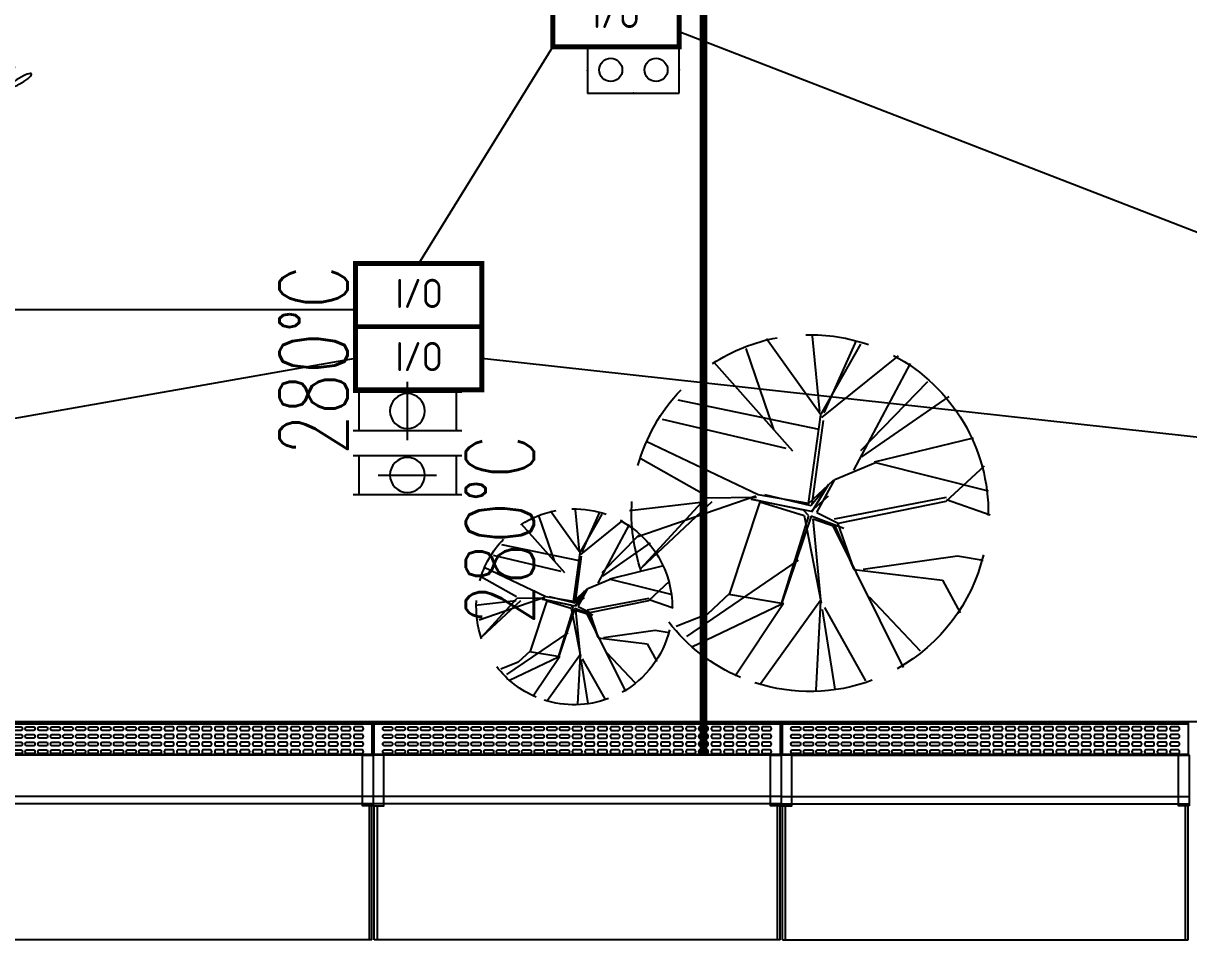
# Model space of a CAD drawing. Extents: x -284868 to 304789, y -137694 to 137894.
# Drawn here: x 205688 to 211685, y -119538 to -114823 of the extents above; entities that cross this region are included whole.
import ezdxf
from ezdxf.enums import TextEntityAlignment as Align

# ---------------------------------------------------------------- set-up
doc = ezdxf.new("R2010")
doc.units = 0
doc.layers.get('0').update_dxf_attribs({"linetype": 'CONTINUOUS'})
for name, color, linetype in [('0-窗', 11, 'CONTINUOUS'), ('E-FIRE-CIRC', 120, 'CONTINUOUS'), ('EM-强电', 220, 'CONTINUOUS'), ('EQUIP-消防', 3, 'CONTINUOUS'), ('EQUIP-照明', 3, 'CONTINUOUS'), ('F-地漏', 8, 'CONTINUOUS'), ('P-平面植物', 251, 'CONTINUOUS'), ('WIRE-消防电源', 2, 'TG_D')]:
    doc.layers.add(name, color=color, linetype=linetype)
doc.layers.add('暖通-排烟-阀门-消防', color=7, linetype='CONTINUOUS', lineweight=25)
doc.styles.add('HZF', font='ROMANS2', dxfattribs={"width": 0.7, "bigfont": 'HZDF2'})
doc.styles.get("Standard").update_dxf_attribs({"font": 'GBENOR', "bigfont": 'GBCBIG'})
doc.styles.add('TG_LINETYPE', font='SIMPLEX', dxfattribs={"width": 0.8, "height": 3, "bigfont": 'HZTXT'})
doc.linetypes.add('TG_D', pattern='A,2,-0.3,["D",TG_LINETYPE,S=0.1,R=0,X=-0.23,Y=-0.15],0', length=2.3)

# ---------------------------------------------------------------- blocks, each defined once
blk = doc.blocks.new('A$C3B8026B3')
for p, q in [((17545, 949.5), (15555, 949.5)), ((19645, 949.5), (17655, 949.5)), ((19755, 949.5), (21745, 949.5))]:
    blk.add_line(p, q)
for points in [[(17600, 688), (17545, 688), (17545, 949.5), (17600, 949.5)], [(17600, 688), (17655, 688), (17655, 949.5), (17600, 949.5)], [(19700, 688), (19645, 688), (19645, 949.5), (19700, 949.5)], [(19700, 688), (19755, 688), (19755, 949.5), (19700, 949.5)], [(21800, 688), (21745, 688), (21745, 949.5), (21800, 949.5)]]:
    blk.add_lwpolyline(points, close=True)
for points in [[(17600, 737.5), (15500, 737.5)], [(19700, 737.5), (17600, 737.5)], [(19700, 737.5), (21800, 737.5)], [(17600, 700), (15500, 700)], [(19700, 700), (17600, 700)], [(19700, 700), (21800, 700)], [(17594, 0), (15506, 0)], [(19694, 0), (17606, 0)], [(19706, 0), (21794, 0)]]:
    blk.add_lwpolyline(points)
at = {"elevation": 0}
for points in [[(17594, 0), (17594, 688), (17579.5, 688), (17579.5, 0)], [(17606, 0), (17606, 688), (17620.5, 688), (17620.5, 0)], [(19694, 0), (19694, 688), (19679.5, 688), (19679.5, 0)], [(19706, 0), (19706, 688), (19720.5, 688), (19720.5, 0)], [(21794, 0), (21794, 688), (21779.5, 688), (21779.5, 0)]]:
    blk.add_lwpolyline(points, dxfattribs=at)
blk = doc.blocks.new('LT-BLK-20221201170113', base_point=(81437.4, -6378.6))
for p, q in [((79349.4, -6218.5, 0), (81437.4, -6218.5)), ((79349.4, -6220.7, 0), (81437.4, -6220.7))]:
    blk.add_line(p, q)
blk.add_lwpolyline([(79349.4, -6208.1), (81437.4, -6208.1), (81437.4, -6378.6), (79349.4, -6378.6)], close=True)
for points in [[(79403.4, -6235), (79433.4, -6235, -1), (79433.4, -6255), (79403.4, -6255, -0.999999)], [(79468.4, -6235), (79498.4, -6235, -1), (79498.4, -6255), (79468.4, -6255, -0.999999)], [(79533.4, -6235), (79563.4, -6235, -1), (79563.4, -6255), (79533.4, -6255, -0.999999)], [(79598.4, -6235), (79628.4, -6235, -1), (79628.4, -6255), (79598.4, -6255, -0.999999)], [(79663.4, -6235), (79693.4, -6235, -1), (79693.4, -6255), (79663.4, -6255, -0.999999)], [(79728.4, -6235), (79758.4, -6235, -1), (79758.4, -6255), (79728.4, -6255, -0.999999)], [(79793.4, -6235), (79823.4, -6235, -1), (79823.4, -6255), (79793.4, -6255, -0.999999)], [(79858.4, -6235), (79888.4, -6235, -1), (79888.4, -6255), (79858.4, -6255, -0.999999)], [(79923.4, -6235), (79953.4, -6235, -1), (79953.4, -6255), (79923.4, -6255, -0.999999)], [(79988.4, -6235), (80018.4, -6235, -1), (80018.4, -6255), (79988.4, -6255, -0.999999)], [(80053.4, -6235), (80083.4, -6235, -1), (80083.4, -6255), (80053.4, -6255, -0.999999)], [(80118.4, -6235), (80148.4, -6235, -1), (80148.4, -6255), (80118.4, -6255, -0.999999)], [(80183.4, -6235), (80213.4, -6235, -1), (80213.4, -6255), (80183.4, -6255, -0.999999)], [(80248.4, -6235), (80278.4, -6235, -1), (80278.4, -6255), (80248.4, -6255, -0.999999)], [(80313.4, -6235), (80343.4, -6235, -1), (80343.4, -6255), (80313.4, -6255, -0.999999)], [(80408.4, -6235), (80378.4, -6235, 1), (80378.4, -6255), (80408.4, -6255, 0.999999)], [(80473.4, -6235), (80443.4, -6235, 1), (80443.4, -6255), (80473.4, -6255, 0.999999)], [(80538.4, -6235), (80508.4, -6235, 1), (80508.4, -6255), (80538.4, -6255, 0.999999)], [(80603.4, -6235), (80573.4, -6235, 1), (80573.4, -6255), (80603.4, -6255, 0.999999)], [(80668.4, -6235), (80638.4, -6235, 1), (80638.4, -6255), (80668.4, -6255, 0.999999)], [(80733.4, -6235), (80703.4, -6235, 1), (80703.4, -6255), (80733.4, -6255, 0.999999)], [(80798.4, -6235), (80768.4, -6235, 1), (80768.4, -6255), (80798.4, -6255, 0.999999)], [(80863.4, -6235), (80833.4, -6235, 1), (80833.4, -6255), (80863.4, -6255, 0.999999)], [(80928.4, -6235), (80898.4, -6235, 1), (80898.4, -6255), (80928.4, -6255, 0.999999)], [(80993.4, -6235), (80963.4, -6235, 1), (80963.4, -6255), (80993.4, -6255, 0.999999)], [(81058.4, -6235), (81028.4, -6235, 1), (81028.4, -6255), (81058.4, -6255, 0.999999)], [(81123.4, -6235), (81093.4, -6235, 1), (81093.4, -6255), (81123.4, -6255, 0.999999)], [(81188.4, -6235), (81158.4, -6235, 1), (81158.4, -6255), (81188.4, -6255, 0.999999)], [(81253.4, -6235), (81223.4, -6235, 1), (81223.4, -6255), (81253.4, -6255, 0.999999)], [(81318.4, -6235), (81288.4, -6235, 1), (81288.4, -6255), (81318.4, -6255, 0.999999)], [(81383.4, -6235), (81353.4, -6235, 1), (81353.4, -6255), (81383.4, -6255, 0.999999)], [(79403.4, -6274.4), (79433.4, -6274.4, -1), (79433.4, -6294.4), (79403.4, -6294.4, -0.999999)], [(79468.4, -6274.4), (79498.4, -6274.4, -1), (79498.4, -6294.4), (79468.4, -6294.4, -0.999999)], [(79533.4, -6274.4), (79563.4, -6274.4, -1), (79563.4, -6294.4), (79533.4, -6294.4, -0.999999)], [(79598.4, -6274.4), (79628.4, -6274.4, -1), (79628.4, -6294.4), (79598.4, -6294.4, -0.999999)], [(79663.4, -6274.4), (79693.4, -6274.4, -1), (79693.4, -6294.4), (79663.4, -6294.4, -0.999999)], [(79728.4, -6274.4), (79758.4, -6274.4, -1), (79758.4, -6294.4), (79728.4, -6294.4, -0.999999)], [(79793.4, -6274.4), (79823.4, -6274.4, -1), (79823.4, -6294.4), (79793.4, -6294.4, -0.999999)], [(79858.4, -6274.4), (79888.4, -6274.4, -1), (79888.4, -6294.4), (79858.4, -6294.4, -0.999999)], [(79923.4, -6274.4), (79953.4, -6274.4, -1), (79953.4, -6294.4), (79923.4, -6294.4, -0.999999)], [(79988.4, -6274.4), (80018.4, -6274.4, -1), (80018.4, -6294.4), (79988.4, -6294.4, -0.999999)], [(80053.4, -6274.4), (80083.4, -6274.4, -1), (80083.4, -6294.4), (80053.4, -6294.4, -0.999999)], [(80118.4, -6274.4), (80148.4, -6274.4, -1), (80148.4, -6294.4), (80118.4, -6294.4, -0.999999)], [(80183.4, -6274.4), (80213.4, -6274.4, -1), (80213.4, -6294.4), (80183.4, -6294.4, -0.999999)], [(80248.4, -6274.4), (80278.4, -6274.4, -1), (80278.4, -6294.4), (80248.4, -6294.4, -0.999999)], [(80313.4, -6274.4), (80343.4, -6274.4, -1), (80343.4, -6294.4), (80313.4, -6294.4, -0.999999)], [(80408.4, -6274.4), (80378.4, -6274.4, 1), (80378.4, -6294.4), (80408.4, -6294.4, 0.999999)], [(80473.4, -6274.4), (80443.4, -6274.4, 1), (80443.4, -6294.4), (80473.4, -6294.4, 0.999999)], [(80538.4, -6274.4), (80508.4, -6274.4, 1), (80508.4, -6294.4), (80538.4, -6294.4, 0.999999)], [(80603.4, -6274.4), (80573.4, -6274.4, 1), (80573.4, -6294.4), (80603.4, -6294.4, 0.999999)], [(80668.4, -6274.4), (80638.4, -6274.4, 1), (80638.4, -6294.4), (80668.4, -6294.4, 0.999999)], [(80733.4, -6274.4), (80703.4, -6274.4, 1), (80703.4, -6294.4), (80733.4, -6294.4, 0.999999)], [(80798.4, -6274.4), (80768.4, -6274.4, 1), (80768.4, -6294.4), (80798.4, -6294.4, 0.999999)], [(80863.4, -6274.4), (80833.4, -6274.4, 1), (80833.4, -6294.4), (80863.4, -6294.4, 0.999999)], [(80928.4, -6274.4), (80898.4, -6274.4, 1), (80898.4, -6294.4), (80928.4, -6294.4, 0.999999)], [(80993.4, -6274.4), (80963.4, -6274.4, 1), (80963.4, -6294.4), (80993.4, -6294.4, 0.999999)], [(81058.4, -6274.4), (81028.4, -6274.4, 1), (81028.4, -6294.4), (81058.4, -6294.4, 0.999999)], [(81123.4, -6274.4), (81093.4, -6274.4, 1), (81093.4, -6294.4), (81123.4, -6294.4, 0.999999)], [(81188.4, -6274.4), (81158.4, -6274.4, 1), (81158.4, -6294.4), (81188.4, -6294.4, 0.999999)], [(81253.4, -6274.4), (81223.4, -6274.4, 1), (81223.4, -6294.4), (81253.4, -6294.4, 0.999999)], [(81318.4, -6274.4), (81288.4, -6274.4, 1), (81288.4, -6294.4), (81318.4, -6294.4, 0.999999)], [(81383.4, -6274.4), (81353.4, -6274.4, 1), (81353.4, -6294.4), (81383.4, -6294.4, 0.999999)], [(79403.4, -6313.8), (79433.4, -6313.8, -1), (79433.4, -6333.8), (79403.4, -6333.8, -0.999999)], [(79403.4, -6353.1), (79433.4, -6353.1, -1), (79433.4, -6373.1), (79403.4, -6373.1, -0.999999)], [(79468.4, -6313.8), (79498.4, -6313.8, -1), (79498.4, -6333.8), (79468.4, -6333.8, -0.999999)], [(79468.4, -6353.1), (79498.4, -6353.1, -1), (79498.4, -6373.1), (79468.4, -6373.1, -0.999999)], [(79533.4, -6313.8), (79563.4, -6313.8, -1), (79563.4, -6333.8), (79533.4, -6333.8, -0.999999)], [(79533.4, -6353.1), (79563.4, -6353.1, -1), (79563.4, -6373.1), (79533.4, -6373.1, -0.999999)], [(79598.4, -6313.8), (79628.4, -6313.8, -1), (79628.4, -6333.8), (79598.4, -6333.8, -0.999999)], [(79598.4, -6353.1), (79628.4, -6353.1, -1), (79628.4, -6373.1), (79598.4, -6373.1, -0.999999)], [(79663.4, -6313.8), (79693.4, -6313.8, -1), (79693.4, -6333.8), (79663.4, -6333.8, -0.999999)], [(79663.4, -6353.1), (79693.4, -6353.1, -1), (79693.4, -6373.1), (79663.4, -6373.1, -0.999999)], [(79728.4, -6313.8), (79758.4, -6313.8, -1), (79758.4, -6333.8), (79728.4, -6333.8, -0.999999)], [(79728.4, -6353.1), (79758.4, -6353.1, -1), (79758.4, -6373.1), (79728.4, -6373.1, -0.999999)], [(79793.4, -6313.8), (79823.4, -6313.8, -1), (79823.4, -6333.8), (79793.4, -6333.8, -0.999999)], [(79793.4, -6353.1), (79823.4, -6353.1, -1), (79823.4, -6373.1), (79793.4, -6373.1, -0.999999)], [(79858.4, -6313.8), (79888.4, -6313.8, -1), (79888.4, -6333.8), (79858.4, -6333.8, -0.999999)], [(79858.4, -6353.1), (79888.4, -6353.1, -1), (79888.4, -6373.1), (79858.4, -6373.1, -0.999999)], [(79923.4, -6313.8), (79953.4, -6313.8, -1), (79953.4, -6333.8), (79923.4, -6333.8, -0.999999)], [(79923.4, -6353.1), (79953.4, -6353.1, -1), (79953.4, -6373.1), (79923.4, -6373.1, -0.999999)], [(79988.4, -6313.8), (80018.4, -6313.8, -1), (80018.4, -6333.8), (79988.4, -6333.8, -0.999999)], [(79988.4, -6353.1), (80018.4, -6353.1, -1), (80018.4, -6373.1), (79988.4, -6373.1, -0.999999)], [(80053.4, -6313.8), (80083.4, -6313.8, -1), (80083.4, -6333.8), (80053.4, -6333.8, -0.999999)], [(80053.4, -6353.1), (80083.4, -6353.1, -1), (80083.4, -6373.1), (80053.4, -6373.1, -0.999999)], [(80118.4, -6313.8), (80148.4, -6313.8, -1), (80148.4, -6333.8), (80118.4, -6333.8, -0.999999)], [(80118.4, -6353.1), (80148.4, -6353.1, -1), (80148.4, -6373.1), (80118.4, -6373.1, -0.999999)], [(80183.4, -6313.8), (80213.4, -6313.8, -1), (80213.4, -6333.8), (80183.4, -6333.8, -0.999999)], [(80183.4, -6353.1), (80213.4, -6353.1, -1), (80213.4, -6373.1), (80183.4, -6373.1, -0.999999)], [(80248.4, -6313.8), (80278.4, -6313.8, -1), (80278.4, -6333.8), (80248.4, -6333.8, -0.999999)], [(80248.4, -6353.1), (80278.4, -6353.1, -1), (80278.4, -6373.1), (80248.4, -6373.1, -0.999999)], [(80313.4, -6313.8), (80343.4, -6313.8, -1), (80343.4, -6333.8), (80313.4, -6333.8, -0.999999)], [(80313.4, -6353.1), (80343.4, -6353.1, -1), (80343.4, -6373.1), (80313.4, -6373.1, -0.999999)], [(80408.4, -6313.8), (80378.4, -6313.8, 1), (80378.4, -6333.8), (80408.4, -6333.8, 0.999999)], [(80408.4, -6353.1), (80378.4, -6353.1, 1), (80378.4, -6373.1), (80408.4, -6373.1, 0.999999)], [(80473.4, -6313.8), (80443.4, -6313.8, 1), (80443.4, -6333.8), (80473.4, -6333.8, 0.999999)], [(80473.4, -6353.1), (80443.4, -6353.1, 1), (80443.4, -6373.1), (80473.4, -6373.1, 0.999999)], [(80538.4, -6313.8), (80508.4, -6313.8, 1), (80508.4, -6333.8), (80538.4, -6333.8, 0.999999)], [(80538.4, -6353.1), (80508.4, -6353.1, 1), (80508.4, -6373.1), (80538.4, -6373.1, 0.999999)], [(80603.4, -6313.8), (80573.4, -6313.8, 1), (80573.4, -6333.8), (80603.4, -6333.8, 0.999999)], [(80603.4, -6353.1), (80573.4, -6353.1, 1), (80573.4, -6373.1), (80603.4, -6373.1, 0.999999)], [(80668.4, -6313.8), (80638.4, -6313.8, 1), (80638.4, -6333.8), (80668.4, -6333.8, 0.999999)], [(80668.4, -6353.1), (80638.4, -6353.1, 1), (80638.4, -6373.1), (80668.4, -6373.1, 0.999999)], [(80733.4, -6313.8), (80703.4, -6313.8, 1), (80703.4, -6333.8), (80733.4, -6333.8, 0.999999)], [(80733.4, -6353.1), (80703.4, -6353.1, 1), (80703.4, -6373.1), (80733.4, -6373.1, 0.999999)], [(80798.4, -6313.8), (80768.4, -6313.8, 1), (80768.4, -6333.8), (80798.4, -6333.8, 0.999999)], [(80798.4, -6353.1), (80768.4, -6353.1, 1), (80768.4, -6373.1), (80798.4, -6373.1, 0.999999)], [(80863.4, -6313.8), (80833.4, -6313.8, 1), (80833.4, -6333.8), (80863.4, -6333.8, 0.999999)], [(80863.4, -6353.1), (80833.4, -6353.1, 1), (80833.4, -6373.1), (80863.4, -6373.1, 0.999999)], [(80928.4, -6313.8), (80898.4, -6313.8, 1), (80898.4, -6333.8), (80928.4, -6333.8, 0.999999)], [(80928.4, -6353.1), (80898.4, -6353.1, 1), (80898.4, -6373.1), (80928.4, -6373.1, 0.999999)], [(80993.4, -6313.8), (80963.4, -6313.8, 1), (80963.4, -6333.8), (80993.4, -6333.8, 0.999999)], [(80993.4, -6353.1), (80963.4, -6353.1, 1), (80963.4, -6373.1), (80993.4, -6373.1, 0.999999)], [(81058.4, -6313.8), (81028.4, -6313.8, 1), (81028.4, -6333.8), (81058.4, -6333.8, 0.999999)], [(81058.4, -6353.1), (81028.4, -6353.1, 1), (81028.4, -6373.1), (81058.4, -6373.1, 0.999999)], [(81123.4, -6313.8), (81093.4, -6313.8, 1), (81093.4, -6333.8), (81123.4, -6333.8, 0.999999)], [(81123.4, -6353.1), (81093.4, -6353.1, 1), (81093.4, -6373.1), (81123.4, -6373.1, 0.999999)], [(81188.4, -6313.8), (81158.4, -6313.8, 1), (81158.4, -6333.8), (81188.4, -6333.8, 0.999999)], [(81188.4, -6353.1), (81158.4, -6353.1, 1), (81158.4, -6373.1), (81188.4, -6373.1, 0.999999)], [(81253.4, -6313.8), (81223.4, -6313.8, 1), (81223.4, -6333.8), (81253.4, -6333.8, 0.999999)], [(81253.4, -6353.1), (81223.4, -6353.1, 1), (81223.4, -6373.1), (81253.4, -6373.1, 0.999999)], [(81318.4, -6313.8), (81288.4, -6313.8, 1), (81288.4, -6333.8), (81318.4, -6333.8, 0.999999)], [(81318.4, -6353.1), (81288.4, -6353.1, 1), (81288.4, -6373.1), (81318.4, -6373.1, 0.999999)], [(81383.4, -6313.8), (81353.4, -6313.8, 1), (81353.4, -6333.8), (81383.4, -6333.8, 0.999999)], [(81383.4, -6353.1), (81353.4, -6353.1, 1), (81353.4, -6373.1), (81383.4, -6373.1, 0.999999)]]:
    blk.add_lwpolyline(points, format="xyb", close=True)
blk = doc.blocks.new('A$C678165FB')
blk.add_lwpolyline([(-24300, -530.5), (-11800, -530.5)])
for p in [(-20156, -700.5), (-18056, -700.5), (-15956, -700.5)]:
    blk.add_blockref('LT-BLK-20221201170113', p)
blk = doc.blocks.new('yld.studio@foxmail.com-2-220')
at = {"color": 251, "ltscale": 100}
for p, q in [((8501.1, -109873.4), (8409.6, -109669)), ((8511.1, -109879.5), (8664.3, -109664.1)), ((8513.9, -109870.1), (8534.1, -109657.1)), ((8510.1, -109877.5), (8397.2, -109679.9)), ((8643.6, -109920.9), (8721.4, -109692)), ((8417.6, -110035.7), (8256.9, -109733.9)), ((8507.4, -109887.1), (8290.8, -109712.8)), ((8589.8, -109981.6), (8812.1, -109731.5)), ((8397.2, -109980.4), (8208.1, -109785.5)), ((8394.9, -109998.4), (8148.5, -109827.1)), ((8515.1, -109920.7), (8913.5, -109837.6)), ((8535.1, -110130.3), (8503.4, -109895.4)), ((8545.1, -110130), (8511.1, -109879.5)), ((8608.5, -109974.4), (8957.6, -109892.2)), ((8358.7, -110012.5), (8079.5, -109944.3)), ((8687.6, -110105.4), (9004.3, -109954.2)), ((8356.4, -110013.7), (8038, -110093.8)), ((8157, -110123.6), (8048.7, -110023.6)), ((8471.5, -110062), (8356.4, -110013.7)), ((8839.3, -110105.6), (9019, -110003.9)), ((8521.9, -110154.8), (8471.5, -110062)), ((8545.1, -110130), (8474.7, -110063.6)), ((8488.6, -110076.5), (8536.7, -110154.5)), ((8539, -110135.6), (8488.6, -110076.5)), ((8155.7, -110118.3), (8032.3, -110161.7)), ((8472.3, -110172.8), (8155.6, -110112.1)), ((8461.2, -110185.6), (8157, -110123.6)), ((8538, -110151.7), (8489.4, -110108)), ((8707.1, -110117.1), (8538, -110151.7)), ((8669.6, -110104.1), (8539, -110135.6)), ((8545.1, -110130), (8687.6, -110105.4)), ((8682.6, -110125.1), (8557.8, -110163.7)), ((8559.5, -110148.7), (8707.1, -110117.1)), ((8682.6, -110125.1), (8768.3, -110384.4)), ((8692.8, -110112.7), (8836.9, -110114.6)), ((8694.6, -110108.9), (9030.8, -110225)), ((8818.2, -110125.1), (9019, -110313.5)), ((9019, -110313.5), (8836.9, -110114.6)), ((8840.8, -110125.9), (9051.6, -110150.2)), ((8521.9, -110154.8), (8463.3, -110184.6)), ((8557.8, -110163.7), (8509.5, -110410)), ((8544.7, -110164.9), (8559.5, -110148.7)), ((8622.5, -110416.5), (8544.7, -110164.9)), ((8477.1, -110193.3), (8277.6, -110592.7)), ((8463.3, -110184.6), (8417.7, -110316.4)), ((8470.5, -110194.6), (8417.7, -110316.4)), ((8445.9, -110200), (8538.1, -110165.1)), ((8532.4, -110173.4), (8470.5, -110194.6)), ((8509.5, -110410), (8532.4, -110173.4)), ((8538.1, -110165.1), (8622.5, -110416.5)), ((8125, -110277.7), (8052.4, -110289.4)), ((8391, -110315.4), (8125, -110277.7)), ((8574.8, -110289.9), (8890.1, -110505.1)), ((8417.7, -110316.4), (8166.6, -110346.4)), ((8166.6, -110346.4), (8117, -110438.8)), ((8373.7, -110393.6), (8229.8, -110545.8)), ((8771.5, -110385.9), (8615.9, -110411.9)), ((8768.3, -110384.4), (8830.5, -110442)), ((8500, -110423.7), (8384.7, -110630.9)), ((8511.4, -110403.8), (8679.8, -110638.2)), ((8511.4, -110406.1), (8525.2, -110657)), ((8615.9, -110411.9), (8752.8, -110617.3)), ((8622.3, -110415), (8875.2, -110535.6)), ((8507.1, -110429.3), (8471.5, -110654.4)), ((8830.5, -110442), (8919.5, -110477.1))]:
    blk.add_line(p, q, dxfattribs=at)
for start, end in [(88.6766, 109.1318), (56.9006, 79.3688), (117.8667, 180.7636), (15.425, 43.7388), (340.9435, 3.7139), (193.5797, 240.7292), (292.8624, 322.3567), (249.5801, 287.9773)]:
    blk.add_arc((8541.4, -110156.9), 504, start, end, dxfattribs=at)
blk = doc.blocks.new('yld.studio@foxmail.com-15')
at = {"color": 251}
blk.add_circle((67569.1, -97904.1), 44.8, dxfattribs=at)
for centre, start, end in [((67613.8, -97926.4), 76.88957, 138.11767), ((67693.5, -98017.5), 61.01045, 122.23854), ((67613.8, -97926.4), 348.58817, 46.57142), ((67693.5, -98017.5), 133.16442, 165.32414), ((67613.8, -97926.4), 149.04354, 181.20326), ((67693.5, -98017.5), 332.70905, 30.6923), ((67693.5, -98017.5), 165.32414, 242.65615), ((67613.8, -97926.4), 270.52014, 325.07436), ((67613.8, -97926.4), 226.04774, 258.53527), ((67693.5, -98017.5), 254.64102, 309.19524)]:
    blk.add_arc(centre, 760, start, end, dxfattribs=at)
for centre, major_axis, ratio in [((67663.4, -96943), (19.4, -49.7), 0.514982), ((67673.2, -97023.9), (19.4, -49.7), 0.514982), ((67254.3, -97031.6), (-11.3, -52.2), 0.514982), ((67736.9, -97076.8), (-11.9, -54.9), 0.414379), ((67217.7, -97104.4), (-11.3, -52.2), 0.514982), ((67477, -97060.3), (25.5, 15.6), 0.489709), ((67672.1, -97099.4), (-10.1, -28.2), 0.489709), ((67811.8, -97097.3), (20.7, -49.3), 0.38159), ((67829.2, -97112.1), (-6.6, -47.9), 0.283409), ((67658.2, -97188.3), (19.4, -49.7), 0.514982), ((67964, -97190.2), (-11.9, -54.9), 0.414379), ((67114.4, -97233.1), (-11.3, -52.2), 0.514982), ((67292.6, -97242.3), (-10.1, -52.5), 0.38159), ((67309.9, -97181.8), (25.5, 15.6), 0.489709), ((67505.1, -97221), (-10.1, -28.2), 0.489709), ((67788.2, -97223.4), (61.1, 54.6), 0.200035), ((68056.3, -97225.4), (-6.6, -47.9), 0.283409), ((68305.4, -97282.5), (29.4, -5.6), 0.489709), ((67203.3, -97334.2), (81.1, 11.7), 0.200035), ((67705.7, -97350.7), (29.4, -5.6), 0.489709), ((67947.6, -97445.4), (60.3, -55.5), 0.200035), ((67159.8, -97512.1), (-34.6, -58.6), 0.200035), ((67261.4, -97445.4), (58.6, -34.7), 0.200035), ((67015.8, -97495.7), (-1.6, -18.4), 0.42873), ((66747.1, -97684.1), (58.6, -34.7), 0.200035), ((66913.5, -97719.2), (36.8, -3.3), 0.42873), ((66905.5, -97776.9), (11.5, -27.6), 0.489709), ((66938.4, -97771.9), (24.3, 27.9), 0.42873), ((67949.6, -97956.2), (-1.6, -18.4), 0.42873), ((68166.5, -97955.7), (36.8, -3.3), 0.42873), ((68191.5, -98008.5), (24.3, 27.9), 0.42873), ((67910, -98008.5), (-1.3, -14.7), 0.42873), ((68024.2, -98058.1), (34.2, -14.2), 0.42873), ((68120.5, -98047.2), (28.4, 23.7), 0.42873), ((68477, -98092.3), (1.2, -22.2), 0.42873), ((68117.3, -98134.9), (18.4, -1.6), 0.42873), ((68169.5, -98174.6), (14.7, -1.3), 0.42873), ((68333.6, -98138.1), (29.4, -5.6), 0.489709), ((66971.4, -98207), (1.2, -22.2), 0.42873), ((68511.2, -98223.3), (11.5, -27.6), 0.489709), ((67005.6, -98338), (11.5, -27.6), 0.489709), ((67011.1, -98356.1), (-10.1, -28.2), 0.489709), ((68259, -98339.9), (22.6, -19.6), 0.489709), ((67092.3, -98640.9), (60.3, -55.5), 0.200035), ((67332.3, -98569.6), (1.2, -22.2), 0.42873), ((67635.7, -98626.5), (29.4, -5.6), 0.489709), ((67366.5, -98700.6), (11.5, -27.6), 0.489709), ((67465.8, -98681.4), (29.4, -5.6), 0.489709), ((67375.5, -98793.4), (-11.9, -54.9), 0.414379), ((68060.6, -98772.1), (26.3, -4.6), 0.42873), ((67467.8, -98828.7), (-6.6, -47.9), 0.283409), ((67561.1, -98828.3), (22.6, -19.6), 0.489709)]:
    blk.add_ellipse(centre, major_axis=major_axis, ratio=ratio, start_param=3.141593, end_param=9.424778, dxfattribs=at)
at = {"color": 251, "extrusion": (0, 0, -1)}
for centre, major_axis, ratio in [((67778.4, -96919), (16.2, 18.9), 0.489709), ((67628.5, -96969.7), (-16.1, -22.2), 0.514982), ((67761.8, -96987), (14.5, -20.2), 0.489709), ((67525.9, -97012.8), (18.3, 0.3), 0.42873), ((67571.9, -97013.2), (13.7, 0.2), 0.42873), ((67613.2, -97008.6), (-16.1, -22.2), 0.514982), ((67386.2, -97062.4), (1.02, -9.08), 0.42873), ((67411.5, -97094.1), (1.3, -11.3), 0.42873), ((67547.9, -97083.7), (15.2, 1.9), 0.489709), ((67866.7, -97046.5), (11.1, -9.8), 0.42873), ((67931.5, -97057), (13.9, -12.2), 0.42873), ((67512.1, -97107.8), (-1.7, -15.2), 0.489709), ((68052.3, -97108.4), (13.9, -12.2), 0.42873), ((67445.3, -97167.8), (1.3, -11.3), 0.42873), ((67525.2, -97355.9), (8.6, -41.1), 0.200035), ((67553.9, -97296.7), (23.5, 14.1), 0.38159), ((68275.2, -97358.3), (8.6, -41.1), 0.200035), ((68303.9, -97299.1), (23.5, 14.1), 0.38159), ((67589.5, -97381), (23.2, 14.6), 0.514982), ((68187.1, -97386.2), (1.3, -11.3), 0.42873), ((68287.7, -97400), (-1.7, -15.2), 0.489709), ((68323.5, -97375.8), (15.2, 1.9), 0.489709), ((68339.5, -97383.4), (23.2, 14.6), 0.514982), ((66869.4, -97420.7), (23.5, 14.1), 0.38159), ((67778, -97438.9), (56, -38.7), 0.200035), ((68220.9, -97459.9), (1.3, -11.3), 0.42873), ((67684.4, -97506.4), (1.02, -9.08), 0.42873), ((68310.6, -97535.1), (-16.1, -22.2), 0.514982), ((67709.7, -97538.1), (1.3, -11.3), 0.42873), ((67810.3, -97551.8), (-1.7, -15.2), 0.489709), ((67846.1, -97527.6), (15.2, 1.9), 0.489709), ((68237.9, -97602.3), (8.6, -41.1), 0.200035), ((68266.5, -97543.2), (23.5, 14.1), 0.38159), ((68295.2, -97573.9), (-16.1, -22.2), 0.514982), ((67743.5, -97611.8), (1.3, -11.3), 0.42873), ((68254, -97578.6), (13.7, 0.2), 0.42873), ((68302.2, -97627.4), (23.2, 14.6), 0.514982), ((66860.8, -97695.4), (-16.1, -22.2), 0.514982), ((68483.4, -97658.1), (1.02, -9.08), 0.42873), ((66819.6, -97700.1), (13.7, 0.2), 0.42873), ((67303.1, -97776.1), (-15, -19.8), 0.489709), ((67524.9, -97821.9), (33.3, -24.2), 0.336016), ((68257.9, -97817.9), (-16.1, -22.2), 0.514982), ((68273.2, -97779.1), (-16.1, -22.2), 0.514982), ((67525.5, -97872.5), (2.8, -34.2), 0.336016), ((68216.7, -97822.6), (13.7, 0.2), 0.42873), ((68539.8, -97877), (63.3, 25.1), 0.200035), ((68359.6, -97958.9), (-0.6, -68.1), 0.200035), ((68440.1, -97942.8), (11.1, -8), 0.42873), ((67165.7, -98108.1), (23.5, 14.1), 0.38159), ((68243.4, -98112.8), (11.6, -10), 0.489709), ((68387.5, -98114.8), (29.6, 0.5), 0.42873), ((67137, -98167.3), (8.6, -41.1), 0.200035), ((68054.1, -98193.3), (63.3, 25.1), 0.200035), ((68302.8, -98149.7), (34.8, -25.2), 0.368424), ((68338.4, -98173.8), (15.2, 1.9), 0.489709), ((67201.3, -98192.4), (23.2, 14.6), 0.514982), ((67823.4, -98262.4), (16.7, -33), 0.42873), ((67862.3, -98238), (37, 0.6), 0.42873), ((68031, -98230.6), (56, -38.7), 0.200035), ((68201.9, -98184.2), (1.3, -11.3), 0.42873), ((68302.6, -98198), (-1.7, -15.2), 0.489709), ((67945.7, -98301.2), (21.8, -16.6), 0.38159), ((67996.3, -98304.6), (37, 0.6), 0.42873), ((68235.8, -98257.9), (1.3, -11.3), 0.42873), ((67137.4, -98356.7), (-1.1, -27.4), 0.514982), ((67172.4, -98344), (-16.1, -22.2), 0.514982), ((67455.4, -98343.8), (61, 30.3), 0.200035), ((67880.7, -98365.6), (22.2, -16.1), 0.514982), ((67967.6, -98355.4), (22.2, -29.6), 0.42873), ((67115.8, -98387.5), (13.7, 0.2), 0.42873), ((67157, -98382.9), (-16.1, -22.2), 0.514982), ((67606.4, -98395.3), (-26.1, -35.9), 0.514982), ((67936.1, -98405.3), (11.7, -35.1), 0.42873), ((67964.2, -98379.5), (22.2, -16.1), 0.514982), ((68003.1, -98394.8), (22.2, -16.1), 0.514982), ((68035.6, -98399.2), (26.6, -25.7), 0.42873), ((67710.7, -98500.7), (-27, -35.3), 0.38159), ((67326.4, -98532.1), (15.2, 1.9), 0.489709), ((67388.3, -98543.5), (-5.6, -17.6), 0.42873), ((67447.1, -98505.8), (18.5, 0.3), 0.42873), ((67583.9, -98530.6), (-26.1, -35.9), 0.514982), ((67189.9, -98542.6), (1.3, -11.3), 0.42873), ((67268, -98584.8), (14.8, 0.2), 0.42873), ((67290.6, -98556.3), (-1.7, -15.2), 0.489709), ((67323, -98549), (18.5, 0.3), 0.42873), ((67559.1, -98593.6), (-26.1, -35.9), 0.514982), ((67223.8, -98616.3), (1.3, -11.3), 0.42873), ((67492.3, -98601.1), (22.2, 0.3), 0.42873), ((67611.5, -98676.1), (-26.1, -35.9), 0.514982), ((68134.7, -98714.4), (20, -21.8), 0.42873)]:
    blk.add_ellipse(centre, major_axis=major_axis, ratio=ratio, dxfattribs=at)
at = {"color": 251}
for centre, major_axis, ratio in [((67207.5, -96965.7), (17.5, -20.2), 0.42873), ((67530.4, -97031.6), (11.9, -18.8), 0.42873), ((67561, -97053.5), (21.2, -21.1), 0.489709), ((67847.6, -97060.3), (23.4, -46.1), 0.368424), ((67903, -97049.6), (-3.1, -17.5), 0.42873), ((67567.8, -97101), (14.1, 17.2), 0.42873), ((67850, -97108.1), (-3.9, -21.9), 0.42873), ((67022.5, -97158.6), (9.5, -15.1), 0.42873), ((67303.2, -97117.9), (-3.1, -17.5), 0.42873), ((67393.9, -97175), (21.2, -21.1), 0.489709), ((67790, -97154.4), (-6.2, -35.1), 0.42873), ((68074.8, -97173.7), (23.4, -46.1), 0.368424), ((67250.3, -97176.4), (-3.9, -21.9), 0.42873), ((67568.6, -97185), (11.9, -18.8), 0.42873), ((67831, -97184.7), (22, 3.3), 0.42873), ((67022.6, -97237.5), (11.9, -18.8), 0.42873), ((67231.2, -97252.9), (22, 3.3), 0.42873), ((67775.1, -97247.4), (-3.9, -21.9), 0.42873), ((68017.1, -97267.7), (-6.2, -35.1), 0.42873), ((67060, -97306.9), (14.1, 17.2), 0.42873), ((67175.3, -97315.6), (-3.9, -21.9), 0.42873), ((67970, -97312.6), (47.6, 24.1), 0.514982), ((68372.2, -97334), (1.5, -29.9), 0.489709), ((66896.3, -97422.6), (-7.7, -43.9), 0.42873), ((66962.2, -97398.1), (30.9, -32.1), 0.42873), ((67027.5, -97370.2), (39.5, -20.6), 0.42873), ((67060.8, -97390.9), (11.9, -18.8), 0.42873), ((67772.4, -97402.2), (1.5, -29.9), 0.489709), ((67001.3, -97487.3), (25.5, -36.5), 0.42873), ((67159.2, -97441.7), (-3.1, -17.5), 0.42873), ((68423.5, -97442.7), (26.4, 14.1), 0.489709), ((67106.2, -97500.2), (-3.9, -21.9), 0.42873), ((67823.8, -97510.9), (26.4, 14.1), 0.489709), ((67087.2, -97576.8), (22, 3.3), 0.42873), ((66796.9, -97619.6), (21.5, -5.9), 0.42873), ((68498.8, -97642.3), (-4.6, -26.3), 0.42873), ((68477.2, -97720.2), (47.6, 24.1), 0.514982), ((66928.4, -97707.6), (21.5, -5.9), 0.42873), ((68077.4, -97764.3), (-7.7, -43.9), 0.42873), ((68397.6, -97737.7), (47.6, 24.1), 0.514982), ((66966.2, -97824), (-14.2, -34.2), 0.42873), ((68081.2, -97828), (-7.7, -43.9), 0.42873), ((68337, -97846.5), (-7.7, -43.9), 0.42873), ((68402.9, -97822), (30.9, -32.1), 0.42873), ((68468.2, -97794.1), (39.5, -20.6), 0.42873), ((68058.6, -97862.3), (-7.7, -43.9), 0.42873), ((68442, -97911.2), (25.5, -36.5), 0.42873), ((68599.9, -97865.5), (-3.1, -17.5), 0.42873), ((68546.9, -97924), (-3.9, -21.9), 0.42873), ((68277.8, -98042.3), (-47.6, -66.7), 0.200035), ((68527.9, -98000.6), (22, 3.3), 0.42873), ((68219.3, -98060.5), (-14.2, -34.2), 0.42873), ((68349.4, -98007.7), (17.2, -4.8), 0.42873), ((68472, -98063.3), (-3.9, -21.9), 0.42873), ((68052.6, -98124.7), (4.3, -18), 0.42873), ((68402.6, -98066), (21.5, -5.9), 0.42873), ((67036.5, -98166.7), (11.9, -18.8), 0.42873), ((67309.7, -98186.7), (-4.6, -26.3), 0.42873), ((67907.8, -98174.9), (-4.6, -26.3), 0.42873), ((68400.4, -98189.6), (1.5, -29.9), 0.489709), ((68534.1, -98154), (21.5, -5.9), 0.42873), ((67073.9, -98236.2), (14.1, 17.2), 0.42873), ((67379.6, -98252.7), (-7.7, -43.9), 0.42873), ((68433, -98255.1), (-4.6, -26.3), 0.42873), ((66900, -98310.1), (21.2, -21.1), 0.489709), ((67028.5, -98268.7), (21.5, -5.9), 0.42873), ((67208.5, -98282.1), (47.6, 24.1), 0.514982), ((67383.3, -98316.4), (-7.7, -43.9), 0.42873), ((68398, -98264), (29.9, -1.4), 0.489709), ((67074.7, -98320.2), (11.9, -18.8), 0.42873), ((67360.7, -98350.6), (-7.7, -43.9), 0.42873), ((68166.8, -98351.5), (47.6, 24.1), 0.514982), ((68175.4, -98355.7), (26.4, 14.1), 0.489709), ((68331.8, -98350.6), (47.6, 24.1), 0.514982), ((68340.4, -98325.5), (-8.4, -28.7), 0.489709), ((68411.4, -98333), (47.6, 24.1), 0.514982), ((68432.6, -98359.2), (-4.6, -26.3), 0.42873), ((66834.9, -98440.3), (-8.4, -28.7), 0.489709), ((66892.4, -98378.7), (29.9, -1.4), 0.489709), ((67035.7, -98416.7), (-4.6, -26.3), 0.42873), ((67380.9, -98411.7), (-4.6, -26.3), 0.42873), ((68411, -98437.1), (47.6, 24.1), 0.514982), ((67014.1, -98494.7), (47.6, 24.1), 0.514982), ((67063.3, -98448.5), (-3.1, -17.5), 0.42873), ((67279.7, -98507.1), (47.6, 24.1), 0.514982), ((67359.3, -98489.6), (47.6, 24.1), 0.514982), ((67831.4, -98483.5), (55.5, 60.3), 0.200035), ((67964.1, -98505.9), (24.1, -47.6), 0.514982), ((68050.4, -98472.9), (9.5, -15.1), 0.42873), ((68272.1, -98495.6), (47.1, 25.3), 0.38159), ((68331.4, -98454.6), (47.6, 24.1), 0.514982), ((66934.5, -98512.2), (47.6, 24.1), 0.514982), ((67010.4, -98507), (-3.9, -21.9), 0.42873), ((66991.3, -98583.6), (22, 3.3), 0.42873), ((67257.9, -98543.3), (21.5, -5.9), 0.42873), ((66935.4, -98646.3), (-3.9, -21.9), 0.42873), ((67220, -98652.1), (47.1, 25.3), 0.38159), ((67389.3, -98631.2), (21.5, -5.9), 0.42873), ((67494, -98639.9), (-4.6, -26.3), 0.42873), ((67392.8, -98735.4), (47.6, 24.1), 0.514982), ((67472.4, -98717.8), (47.6, 24.1), 0.514982), ((67532.5, -98732.8), (1.5, -29.9), 0.489709), ((68088.7, -98705.3), (11.9, -18.8), 0.42873), ((68115.9, -98682.7), (-8.4, -28.7), 0.489709), ((67253.3, -98741.3), (29.9, -1.4), 0.489709), ((67486.3, -98777), (23.4, -46.1), 0.368424), ((67677.1, -98810.2), (-47.6, -66.7), 0.200035), ((67195.7, -98802.8), (-8.4, -28.7), 0.489709), ((67583.9, -98841.6), (26.4, 14.1), 0.489709), ((67428.6, -98871), (-6.2, -35.1), 0.42873), ((67415.2, -98959.7), (-4.6, -26.3), 0.42873)]:
    blk.add_ellipse(centre, major_axis=major_axis, ratio=ratio, dxfattribs=at)
at = {"color": 251, "extrusion": (0, 0, -1)}
for centre, major_axis, ratio, start_param, end_param in [((69001.1, -98232.5), (-810.2, -1204.4), 1, 0.509025, 1.892273), ((67983.5, -97096.8), (16, 9.3), 0.42873, 3.141593, 9.424778), ((68090.2, -97061), (24.4, 4.5), 0.489709, 3.141593, 9.424778), ((67418.7, -97133.9), (11.2, -2.4), 0.42873, 3.141593, 9.424778), ((67482.3, -97161.8), (13.1, -8.1), 0.489709, 3.141593, 9.424778), ((66478.9, -98053.1), (-567.5, -838), 1, 3.105711, 4.936061), ((68406.4, -97786.5), (-392.2, -511.7), 1, 1.400805, 2.202876), ((66772.4, -97989.1), (-386.4, -598.3), 1, 2.788021, 3.97962), ((67318.1, -97137.7), (-272.6, -392.7), 1, -0.434629, 0.525976), ((68194.3, -97426), (11.2, -2.4), 0.42873, 3.141593, 9.424778), ((68257.9, -97454), (13.1, -8.1), 0.489709, 3.141593, 9.424778), ((67716.9, -97577.9), (11.2, -2.4), 0.42873, 3.141593, 9.424778), ((67780.5, -97605.8), (13.1, -8.1), 0.489709, 3.141593, 9.424778), ((68418.9, -97598.5), (7.58, 8.54), 0.42873, 3.141593, 9.424778), ((68448, -97621.9), (2.8, -15.1), 0.489709, 3.141593, 9.424778), ((67187.2, -97658.2), (0.7, -24.8), 0.489709, 3.141593, 9.424778), ((68136.6, -98718.5), (-417.3, -690.5), 1, 2.207479, 3.211548), ((68572.7, -97883.4), (26.2, 8.1), 0.514982, 3.141593, 9.424778), ((67328, -97899.9), (15.3, -148.7), 1, 4.655583, 5.753079), ((66052.6, -98936), (-1046.4, -1553.2), 1, 3.548561, 4.075938), ((68511.5, -97941.9), (26.2, 8.1), 0.514982, 3.141593, 9.424778), ((68862.2, -98087.1), (-700.6, -1072), 1, 0.330518, 1.072389), ((68414.2, -97664.8), (-459.3, -662), 1, -0.636767, 0.561589), ((68150.9, -97978.5), (6.06, 6.83), 0.42873, 3.141593, 9.424778), ((68475.9, -97963.8), (26.2, 8.1), 0.514982, 3.141593, 9.424778), ((68585.2, -97974.1), (26.4, 7.5), 0.38159, 3.141593, 9.424778), ((67968.9, -98774.1), (-537.4, -764.5), 1, 1.051392, 1.896333), ((68119.6, -98050.5), (5.71, -9.89), 0.42873, 3.141593, 9.424778), ((68144.2, -98018.5), (7.58, 8.54), 0.42873, 3.141593, 9.424778), ((68330.9, -98061), (46.6, 2.5), 0.414379, 3.141593, 9.424778), ((68201.4, -98102.4), (12.5, 8.9), 0.489709, 3.141593, 9.424778), ((66155.5, -101029.5), (-1867.3, -2738.9), 1, 3.053829, 3.274954), ((68347.7, -98141.3), (40.2, -0.9), 0.283409, 3.141593, 9.424778), ((68209.2, -98224), (11.2, -2.4), 0.42873, 3.141593, 9.424778), ((68350.7, -99188.4), (-780.5, -1093.4), 1, 1.306696, 1.710792), ((67880.1, -98296.6), (35, 23.2), 0.200035, 3.141593, 9.424778), ((68272.8, -98252), (13.1, -8.1), 0.489709, 3.141593, 9.424778), ((67194.6, -98317.9), (38.8, -16.3), 0.200035, 3.141593, 9.424778), ((67718.3, -98394.4), (37.6, -56.7), 0.200035, 3.141593, 9.424778), ((68007.7, -98436), (0.2, -13.7), 0.42873, 3.141593, 9.424778), ((67197.2, -98582.4), (11.2, -2.4), 0.42873, 3.141593, 9.424778), ((67260.8, -98610.3), (13.1, -8.1), 0.489709, 3.141593, 9.424778), ((68088.4, -98702.2), (26, -30.7), 0.283409, 3.141593, 9.424778)]:
    blk.add_ellipse(centre, major_axis=major_axis, ratio=ratio, start_param=start_param, end_param=end_param, dxfattribs=at)
at = {"color": 251}
for points, knots in [([(67972.5, -97028.9), (67842.1, -97237.8), (67602.7, -97621.4), (67367.4, -97180.3), (67347.5, -97011.8), (67347, -97007.4)], [0, 0, 0, 0, 251.74209, 462.284988, 467.902625, 467.902625, 467.902625, 467.902625]), ([(67219.2, -97062.1), (67368.1, -97260.6), (67674.4, -97668.7), (67174.1, -97295.7), (67083.8, -97139.5), (67083, -97138.2)], [0, 0, 0, 0, 223.251607, 459.141302, 461.114298, 461.114298, 461.114298, 461.114298]), ([(68493.5, -98324.8), (68159.1, -98245.9), (67459.4, -98081), (68108.2, -97730.2), (68447, -97547)], [0, 0, 0, 0, 150.094152, 314.060203, 314.060203, 314.060203, 314.060203]), ([(67562.7, -98902.2), (67548.2, -98675.3), (67519.3, -98224.5), (67359, -98644.8), (67279.3, -98853.5)], [0, 0, 0, 0, 93.467467, 185.701754, 185.701754, 185.701754, 185.701754])]:
    blk.add_open_spline(points, degree=3, knots=knots, dxfattribs=at)
blk = doc.blocks.new('$equip$00001232')
for p, q in [((0.707, 0.714), (-0.707, 0.714)), ((-0.707, 0.707), (-0.707, -0.007)), ((0.707, 0), (0.707, 0.714)), ((-0.707, 0), (0.707, 0))]:
    blk.add_line(p, q)
for centre in [(-0.35, 0.357), (0.35, 0.357)]:
    blk.add_circle(centre, 0.179)
at = {"layer": 'EQUIP-照明'}
for p in [(0, 0.714), (-0.707, 0.35), (0.707, 0.357), (0, 0)]:
    blk.add_point(p, dxfattribs=at)
at = {"layer": 'EQUIP-照明', "flags": 9}
blk.add_attdef('A', (0, 0), '', height=0.00002, dxfattribs=at)
blk = doc.blocks.new('$equip$00002773')
for p, q in [((0.65, 0.65), (-0.65, 0.65)), ((-0.65, 0.65), (-0.65, 0)), ((0.65, 0), (0.65, 0.65)), ((-0.65, 0), (0.65, 0))]:
    blk.add_line(p, q)
at = {"const_width": 0.05}
blk.add_lwpolyline([(-0.65, 0.65), (-0.65, 0), (0.65, 0), (0.65, 0.65), (-0.65, 0.65), (-0.65, 0)], dxfattribs=at)
for p in [(0, 0.65), (-0.65, 0.325), (0.65, 0.325), (0, 0)]:
    blk.add_point(p)
at = {"color": 7}
blk.add_attdef('$TEXT$', text='', height=0.3, dxfattribs=at).set_placement((0.006, 0.343), align=Align.MIDDLE_CENTER)
at = {"color": 7, "flags": 1}
for tag, height, p in [('B', 0.4, (0.905, 0.246)), ('A', 0.00002, (0, 0))]:
    blk.add_attdef(tag, text='', height=height, dxfattribs=at).set_placement(p, align=Align.MIDDLE_CENTER)
blk = doc.blocks.new('*U449')
for p, q in [((-100, 280), (-100, -280)), ((-100, 250), (100, 250)), ((100, 280), (100, -280)), ((150, 0), (-150, 0)), ((-100, -250), (100, -250))]:
    blk.add_line(p, q)
blk.add_circle((0, 0), 90)
blk = doc.blocks.new('*U451')
for p, q in [((-100, 280), (-100, -280)), ((-100, 250), (100, 250)), ((100, 280), (100, -280)), ((0, 150), (0, -150)), ((-100, -250), (100, -250))]:
    blk.add_line(p, q)
blk.add_circle((0, 0), 90)
blk = doc.blocks.new('A$C280647be')
at = {"layer": '暖通-排烟-阀门-消防', "xscale": -1, "rotation": 90}
for name, p in [('*U449', (5076.8, -23830)), ('*U451', (5076.8, -24158.7))]:
    blk.add_blockref(name, p, dxfattribs=at)
at = {"layer": '暖通-排烟-阀门-消防', "style": 'HZF', "width": 0.7}
for p in [(4594, -23568.9), (5552.8, -24441.9)]:
    blk.add_text('280%%dC', height=350, rotation=90, dxfattribs=at).set_placement(p, align=Align.MIDDLE_CENTER)

msp = doc.modelspace()

# ---------------------------------------------------------------- linework, layer by layer
at = {"layer": 'E-FIRE-CIRC', "elevation": 0}
msp.add_lwpolyline([(204698.3, -117021.1), (207397.7, -116546.7)], dxfattribs=at)
at = {"layer": 'E-FIRE-CIRC'}
msp.add_lwpolyline([(208047.7, -116546.7), (211878.9, -116968.5)], dxfattribs=at)
at = {"layer": 'EM-强电', "color": 6, "const_width": 40}
msp.add_lwpolyline([(209187.8, -114318.5), (209187.8, -118589)], dxfattribs=at)
at = {"layer": 'WIRE-消防电源', "ltscale": 1000}
for points in [[(209062.8, -114864.7), (212631.6, -116246.9)], [(207722.7, -116059.2), (208412.8, -114943.5)], [(201402.8, -117574.4), (201402.8, -116295.8), (207397.7, -116295.8)]]:
    msp.add_lwpolyline(points, dxfattribs=at)

# ---------------------------------------------------------------- block references
at = {"layer": '0-窗'}
msp.add_blockref('A$C3B8026B3', (189887.8, -119538.5), dxfattribs=at)
at = {"layer": 'E-FIRE-CIRC'}
msp.add_blockref('A$C280647be', (202587.8, -92988.5), dxfattribs=at)
at = {"layer": 'EQUIP-消防', "xscale": 499.9999999999999, "yscale": 499.9999999999999, "zscale": 499.9999999999999}
for p in [(208737.8, -114943.5), (207722.7, -116384.2), (207722.7, -116709.2)]:
    msp.add_blockref('$equip$00002773', p, dxfattribs=at).add_auto_attribs({'$TEXT$': 'I/O'})
at = {"layer": 'EQUIP-消防', "linetype": 'ByBlock', "xscale": 333.3333333333332, "yscale": 333.3333333333332, "zscale": 333.3333333333332}
msp.add_blockref('$equip$00001232', (208827.1, -115181.6), dxfattribs=at)
at = {"layer": 'F-地漏'}
msp.add_blockref('A$C678165FB', (227637.8, -117885.8), dxfattribs=at)
at = {"layer": 'P-平面植物', "xscale": -1, "rotation": 0.2447626184258489}
msp.add_blockref('yld.studio@foxmail.com-15', (272001, -17149.4), dxfattribs=at)
at = {"layer": 'P-平面植物', "xscale": -1.82144713234278, "yscale": 1.82144713234278, "zscale": 1.82144713234278}
msp.add_blockref('yld.studio@foxmail.com-2-220', (225293.5, 83301.7), dxfattribs=at)
at = {"layer": 'P-平面植物', "xscale": -1}
msp.add_blockref('yld.studio@foxmail.com-2-220', (217064.2, -7668.8), dxfattribs=at)

doc.saveas('drawing.dxf')
